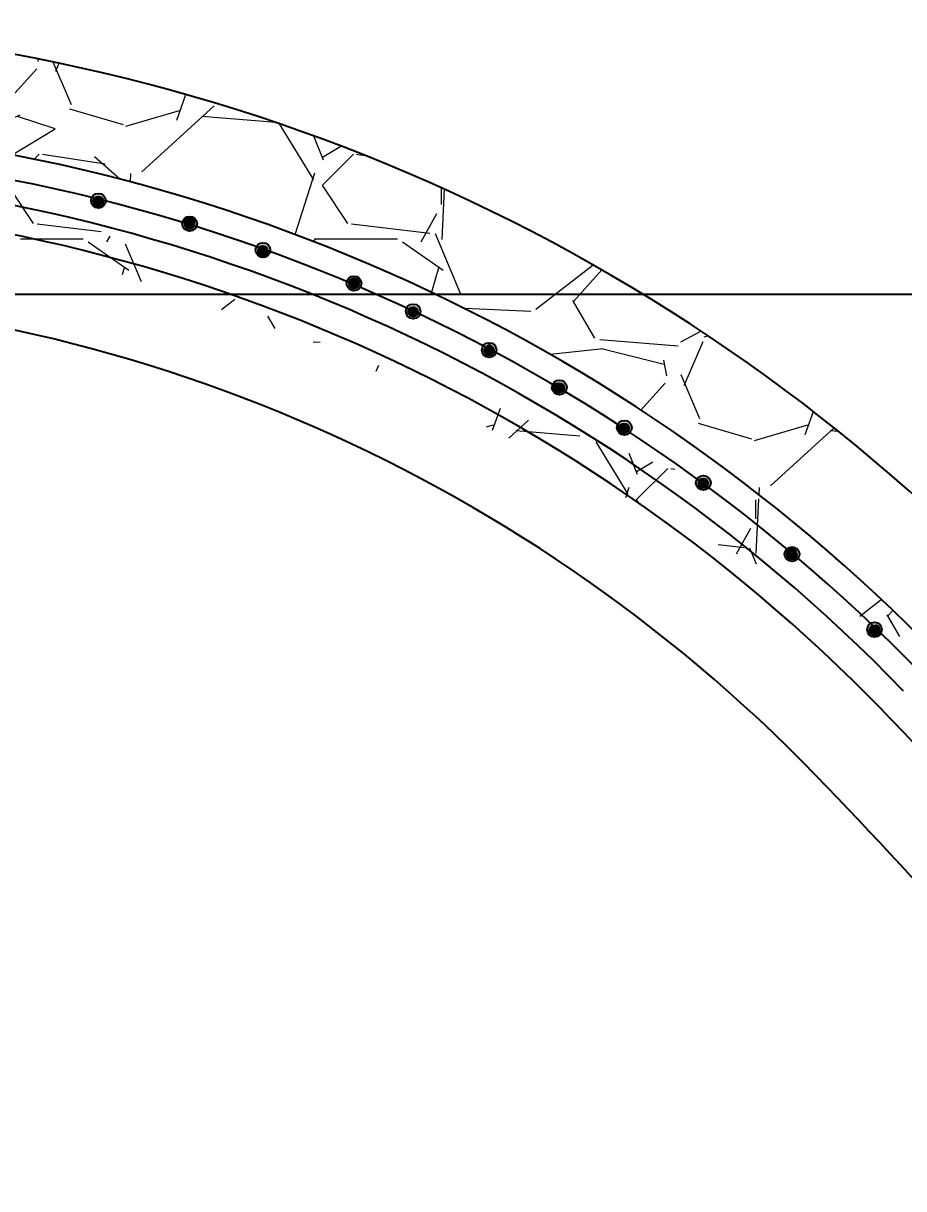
# Model space of a CAD drawing. Header units: millimetres. Extents: x -46762 to 161452, y -66984 to 31524.
# Drawn here: x -38315 to -37425, y -9120 to -7943 of the extents above; entities that cross this region are included whole.
import ezdxf

# ---------------------------------------------------------------- set-up
doc = ezdxf.new("R2010")
doc.units = ezdxf.units.MM
doc.header["$LTSCALE"] = 0.5
doc.styles.get("Standard").update_dxf_attribs({"font": 'TIMES.TTF'})
doc.dimstyles.new('ISO-25', dxfattribs={"dimscale": 50, "dimtxt": 2.5, "dimasz": 2.5, "dimexe": 1.25, "dimexo": 0.625, "dimtad": 1, "dimdec": 0, "dimtxsty": 'Standard', "dimcen": 2.5, "dimadec": 0, "dimazin": 0, "dimtfac": 1, "dimtdec": 0, "dimtmove": 0, "dimatfit": 3, "dimfxl": 1, "dimarcsym": 0})

# ---------------------------------------------------------------- blocks, each defined once
blk = doc.blocks.new('*D9')
at = {"color": 0, "lineweight": -2}
for p, q in [((-38631.4, -8216.3), (-34026.1, -8216.3)), ((-34088.6, -8341.3), (-34088.6, -12186.3)), ((-38631.4, -12311.3), (-34026.1, -12311.3))]:
    blk.add_line(p, q, dxfattribs=at)
at = {"color": 0}
for points in [[(-34109.4, -8341.3), (-34067.8, -8341.3), (-34088.6, -8216.3)], [(-34109.4, -12186.3), (-34067.8, -12186.3), (-34088.6, -12311.3)]]:
    blk.add_solid(points, dxfattribs=at)
at = {"layer": 'Defpoints', "color": 0}
for p in [(-38662.7, -8216.3), (-38662.7, -12311.3), (-34088.6, -12311.3)]:
    blk.add_point(p, dxfattribs=at)
at = {"color": 0, "lineweight": 15, "insert": (-34183.6, -10388.4), "char_height": 125, "attachment_point": 5, "rotation": 90}
blk.add_mtext('4095', dxfattribs=at)

msp = doc.modelspace()

# ---------------------------------------------------------------- hatches: boundary and pattern name
at = {"lineweight": 9}
h = msp.add_hatch(dxfattribs=at)
h.set_pattern_fill('GRAVEL', color=256, scale=12.5, style=0)
h.set_pattern_definition([(228.0128, (-97673.256, -17195.63), (-2540.002158, -2857.503511), [42.7151, -4228.8125]), (184.9697, (-97701.831, -17227.38), (3810.0061633, 317.4977594), [73.3006, -7256.75]), (132.5104, (-97774.856, -17233.73), (3174.99769, -3492.5034116), [51.6853, -5116.8375]), (267.2737, (-97898.681, -17313.105), (317.4986214, 6349.9979567), [66.7506, -6608.3]), (292.8337, (-97901.856, -17379.78), (-1587.504507, 3810.0021663), [65.4543, -6479.975]), (357.2737, (-97876.456, -17440.105), (-6349.9979567, 317.4986214), [66.7506, -6608.3]), (37.6942, (-97809.781, -17443.28), (-4127.5026077, -3174.9971696), [88.2742, -8739.1375]), (72.2553, (-97739.931, -17389.305), (2222.5044457, 6985.0020258), [83.34, -8250.6625]), (121.4296, (-97714.531, -17309.93), (-2540.0006544, 4127.495145), [66.9766, -6630.6875]), (175.2364, (-97749.456, -17252.78), (3492.497257, -317.49702), [76.4641, -3746.7375]), (222.3974, (-97825.656, -17246.43), (-3810.0001147, -3492.4954563), [98.8848, -9789.6]), (138.8141, (-97584.356, -17316.28), (-2222.498584, 1904.99707), [33.7506, -3341.325]), (171.4692, (-97609.756, -17294.055), (4127.4936994, -635.0016), [64.2102, -6356.825]), (225, (-97673.26, -17284.53), (-7e-14, -317.4998), [44.9011, -404.1112]), (203.1986, (-97695.48, -17246.43), (1587.505353, 635.002784), [24.1801, -2393.825]), (291.8014, (-97717.706, -17255.955), (-317.50022, 952.500614), [34.1957, -1675.6]), (30.9638, (-97705.006, -17287.705), (952.498994, 635.000495), [55.54, -1795.7875]), (161.5651, (-97657.38, -17259.13), (635.00029, -317.49953), [40.1609, -963.8625]), (16.3895, (-97901.856, -17255.955), (3175.001752, 952.498019), [56.261, -5569.85]), (70.3462, (-97847.88, -17240.08), (-1269.996461, -3492.495061), [47.1999, -4672.775]), (293.1986, (-97657.38, -17195.63), (-635.002784, 1587.505353), [48.36, -2369.65]), (343.6105, (-97638.33, -17240.08), (-3175.001752, 952.498019), [56.261, -5569.85]), (339.444, (-97901.856, -17452.805), (-1587.50197, 634.99923), [54.2544, -2658.4625]), (294.7751, (-97851.056, -17471.855), (-1587.4963005, 3492.498378), [45.459, -4500.45]), (66.8014, (-97654.206, -17513.13), (635.002784, 1587.505353), [48.36, -2369.65]), (17.354, (-97635.156, -17468.68), (-4127.500223, -1269.9980845), [53.2229, -5269.05]), (69.444, (-97809.78, -17513.13), (-634.99923, -1587.50197), [27.1273, -2685.6]), (101.3099, (-97673.256, -17513.13), (-317.49843, 1269.99593), [16.1894, -1602.75]), (165.9638, (-97676.43, -17497.255), (952.50067, -317.49945), [65.4542, -1243.6312]), (186.009, (-97739.931, -17481.38), (3174.995318, 317.4992586), [60.6584, -6005.175]), (303.6901, (-97705.01, -17316.28), (-317.50011, 634.99939), [45.7905, -1098.9725]), (353.1572, (-97679.606, -17354.38), (5397.502232, -635.002844), [79.9446, -7914.5]), (60.9454, (-97600.23, -17363.905), (-1269.997046, -2222.494701), [32.6885, -3236.175]), (90, (-97584.36, -17335.33), (-317.5, 317.5), [19.05, -298.45]), (120.2564, (-97746.28, -17471.855), (1269.997308, -2222.498879), [44.1084, -4366.7375]), (48.0128, (-97768.506, -17433.755), (2540.002158, 2857.503511), [85.4304, -4186.1]), (0, (-97711.36, -17370.25), (317.5, 317.5), [82.55, -234.95]), (325.3048, (-97628.806, -17370.255), (-3174.994499, 2222.500211), [50.2012, -4969.9125]), (254.0546, (-97587.53, -17398.83), (-317.50081, -1270.003025), [46.2286, -2265.2125]), (207.646, (-97600.231, -17443.28), (-6032.497881, -3175.0019968), [75.2681, -7451.5625]), (175.4261, (-97666.906, -17478.205), (-4127.5009506, 317.498464), [79.6286, -7883.225]), (175.4261, (-97666.906, -17478.205), (-4127.5009506, 317.498464), [79.6286, -7883.225])])
edge = h.paths.add_edge_path()
edge.add_arc((-38662.7, -9816.32), 1873, 44.0985, 89.60656)
edge.add_arc((-38662.7, -9816.32), 1773, 44.0985, 89.60656)
h = msp.add_hatch(color=256)
h.paths.add_polyline_path([(-38238.93, -8114.63, 0.0001469), (-38238.93, -8117.74, -0.4075683), (-38234.21, -8122.58, -0.2818112), (-38236.84, -8126.88), (-38233.23, -8126.88, 0.1768497), (-38231.48, -8122.08, 0.4140377)])
h.paths.add_polyline_path([(-38238.93, -8117.74, -0.0001469), (-38238.93, -8114.63, 0.4143895), (-38246.38, -8122.08, 0.1768497), (-38244.63, -8126.88), (-38241.24, -8126.88, -0.2818112), (-38243.87, -8122.58, -0.4208902)])
h.paths.add_polyline_path([(-38233.23, -8126.88), (-38236.84, -8126.88, -0.2405059), (-38241.24, -8126.88), (-38244.63, -8126.88, 0.4650741)])
for points in [[(-38244.11, -8122.08, 0.4142136), (-38241.52, -8124.67), (-38241.52, -8122.08), (-38238.93, -8122.08, 1)], [(-38241.68, -8123.08, 0.4142136), (-38239.09, -8125.66), (-38239.09, -8123.08), (-38236.5, -8123.08, 1)], [(-38241.63, -8122.58, 0.4142136), (-38239.04, -8125.16), (-38239.04, -8122.58), (-38236.45, -8122.58, 1)], [(-38241.52, -8122.08, 0.4142136), (-38238.93, -8124.67), (-38238.93, -8122.08), (-38236.34, -8122.08, 1)], [(-38238.93, -8122.08), (-38241.52, -8122.08), (-38241.52, -8124.67, 0.4142136)], [(-38236.45, -8122.58), (-38239.04, -8122.58), (-38239.04, -8125.16, 0.4142136)], [(-38236.34, -8122.08), (-38238.93, -8122.08), (-38238.93, -8124.67, 0.4142136)], [(-38236.5, -8123.08), (-38239.09, -8123.08), (-38239.09, -8125.66, 0.4142136)], [(-38149.46, -8145.82, 0.4142136), (-38146.87, -8148.41), (-38146.87, -8145.82), (-38144.28, -8145.82, 1)], [(-38149.35, -8142.74, 0.4142136), (-38146.76, -8145.33), (-38146.76, -8142.74), (-38144.17, -8142.74, 1)], [(-38149.35, -8145.33, 0.4142136), (-38146.76, -8147.91), (-38146.76, -8145.33), (-38144.17, -8145.33, 1)], [(-38149.24, -8144.83, 0.4142136), (-38146.65, -8147.42), (-38146.65, -8144.83), (-38144.06, -8144.83, 1)], [(-38144.28, -8145.82), (-38146.87, -8145.82), (-38146.87, -8148.41, 0.4142136)], [(-38144.17, -8142.74), (-38146.76, -8142.74), (-38146.76, -8145.33, 0.4142136)], [(-38144.17, -8145.33), (-38146.76, -8145.33), (-38146.76, -8147.91, 0.4142136)], [(-38144.06, -8144.83), (-38146.65, -8144.83), (-38146.65, -8147.42, 0.4142136)], [(-38075.46, -8172.37, 0.4142136), (-38072.87, -8174.95), (-38072.87, -8172.37), (-38070.29, -8172.37, 1)], [(-38075.35, -8171.87, 0.4142136), (-38072.76, -8174.46), (-38072.76, -8171.87), (-38070.17, -8171.87, 1)], [(-38075.24, -8171.37, 0.4142136), (-38072.65, -8173.96), (-38072.65, -8171.37), (-38070.06, -8171.37, 1)], [(-38075.35, -8174.46, 0.4142136), (-38072.76, -8177.05), (-38072.76, -8174.46), (-38070.17, -8174.46, 1)], [(-38070.29, -8172.37), (-38072.87, -8172.37), (-38072.87, -8174.95, 0.4142136)], [(-38070.17, -8171.87), (-38072.76, -8171.87), (-38072.76, -8174.46, 0.4142136)], [(-38070.17, -8174.46), (-38072.76, -8174.46), (-38072.76, -8177.05, 0.4142136)], [(-38070.06, -8171.37), (-38072.65, -8171.37), (-38072.65, -8173.96, 0.4142136)], [(-37985.33, -8203.91, 0.4142136), (-37982.74, -8206.5), (-37982.74, -8203.91), (-37980.15, -8203.91, 1)], [(-37983.45, -8206.06, 0.4142136), (-37980.86, -8208.65), (-37980.86, -8206.06), (-37978.28, -8206.06, 1)], [(-37983.34, -8205.56, 0.4142136), (-37980.75, -8208.15), (-37980.75, -8205.56), (-37978.16, -8205.56, 1)], [(-37982.94, -8205.07, 0.4142136), (-37980.35, -8207.65), (-37980.35, -8205.07), (-37977.76, -8205.07, 1)], [(-37980.15, -8203.91), (-37982.74, -8203.91), (-37982.74, -8206.5, 0.4142136)], [(-37977.76, -8205.07), (-37980.35, -8205.07), (-37980.35, -8207.65, 0.4142136)], [(-37978.28, -8206.06), (-37980.86, -8206.06), (-37980.86, -8208.65, 0.4142136)], [(-37978.16, -8205.56), (-37980.75, -8205.56), (-37980.75, -8208.15, 0.4142136)], [(-37923.62, -8234.36, 0.4142136), (-37921.03, -8236.95), (-37921.03, -8234.36), (-37918.44, -8234.36, 1)], [(-37923.62, -8234.36, 0.4142136), (-37921.03, -8236.95), (-37921.03, -8234.36), (-37918.44, -8234.36, 1)], [(-37923.51, -8233.86, 0.4142136), (-37920.92, -8236.45), (-37920.92, -8233.86), (-37918.33, -8233.86, 1)], [(-37923.51, -8233.86, 0.4142136), (-37920.92, -8236.45), (-37920.92, -8233.86), (-37918.33, -8233.86, 1)], [(-37918.44, -8234.36), (-37921.03, -8234.36), (-37921.03, -8236.95, 0.4142136)], [(-37918.44, -8234.36), (-37921.03, -8234.36), (-37921.03, -8236.95, 0.4142136)], [(-37918.33, -8233.86), (-37920.92, -8233.86), (-37920.92, -8236.45, 0.4142136)], [(-37918.33, -8233.86), (-37920.92, -8233.86), (-37920.92, -8236.45, 0.4142136)], [(-37846.81, -8273.45, 0.4142136), (-37844.22, -8276.04), (-37844.22, -8273.45), (-37841.63, -8273.45, 1)], [(-37846.81, -8273.45, 0.4142136), (-37844.22, -8276.04), (-37844.22, -8273.45), (-37841.63, -8273.45, 1)], [(-37846.7, -8270.36, 0.4142136), (-37844.11, -8272.95), (-37844.11, -8270.36), (-37841.52, -8270.36, 1)], [(-37846.7, -8272.95, 0.4142136), (-37844.11, -8275.54), (-37844.11, -8272.95), (-37841.52, -8272.95, 1)], [(-37841.63, -8273.45), (-37844.22, -8273.45), (-37844.22, -8276.04, 0.4142136)], [(-37841.63, -8273.45), (-37844.22, -8273.45), (-37844.22, -8276.04, 0.4142136)], [(-37841.52, -8270.36), (-37844.11, -8270.36), (-37844.11, -8272.95, 0.4142136)], [(-37841.52, -8272.95), (-37844.11, -8272.95), (-37844.11, -8275.54, 0.4142136)], [(-37778.43, -8311.11, 0.4142136), (-37775.84, -8313.7), (-37775.84, -8311.11), (-37773.25, -8311.11, 1)], [(-37778.32, -8310.61, 0.4142136), (-37775.73, -8313.2), (-37775.73, -8310.61), (-37773.14, -8310.61, 1)], [(-37775.84, -8311.11, 0.4142136), (-37773.25, -8313.7), (-37773.25, -8311.11), (-37770.66, -8311.11, 1)], [(-37773.25, -8311.11), (-37775.84, -8311.11), (-37775.84, -8313.7, 0.4142136)], [(-37775.73, -8310.61, 0.4142136), (-37773.14, -8313.2), (-37773.14, -8310.61), (-37770.55, -8310.61, 1)], [(-37773.14, -8310.61), (-37775.73, -8310.61), (-37775.73, -8313.2, 0.4142136)], [(-37770.66, -8311.11), (-37773.25, -8311.11), (-37773.25, -8313.7, 0.4142136)], [(-37770.55, -8310.61), (-37773.14, -8310.61), (-37773.14, -8313.2, 0.4142136)], [(-37711.92, -8353.23, 0.4142136), (-37709.33, -8355.81), (-37709.33, -8353.23), (-37706.75, -8353.23, 1)], [(-37711.81, -8352.73, 0.4142136), (-37709.22, -8355.32), (-37709.22, -8352.73), (-37706.63, -8352.73, 1)], [(-37710.27, -8351.83, 0.4142136), (-37707.68, -8354.42), (-37707.68, -8351.83), (-37705.09, -8351.83, 1)], [(-37710.16, -8351.33, 0.4142136), (-37707.57, -8353.92), (-37707.57, -8351.33), (-37704.98, -8351.33, 1)], [(-37706.75, -8353.23), (-37709.33, -8353.23), (-37709.33, -8355.81, 0.4142136)], [(-37706.63, -8352.73), (-37709.22, -8352.73), (-37709.22, -8355.32, 0.4142136)], [(-37705.09, -8351.83), (-37707.68, -8351.83), (-37707.68, -8354.42, 0.4142136)], [(-37704.98, -8351.33), (-37707.57, -8351.33), (-37707.57, -8353.92, 0.4142136)], [(-37630.43, -8407.51, 0.4142136), (-37627.84, -8410.1), (-37627.84, -8407.51), (-37625.25, -8407.51, 1)], [(-37630.43, -8407.51, 0.4142136), (-37627.84, -8410.1), (-37627.84, -8407.51), (-37625.25, -8407.51, 1)], [(-37630.32, -8407.01, 0.4142136), (-37627.73, -8409.6), (-37627.73, -8407.01), (-37625.14, -8407.01, 1)], [(-37630.32, -8407.01, 0.4142136), (-37627.73, -8409.6), (-37627.73, -8407.01), (-37625.14, -8407.01, 1)], [(-37625.25, -8407.51), (-37627.84, -8407.51), (-37627.84, -8410.1, 0.4142136)], [(-37625.25, -8407.51), (-37627.84, -8407.51), (-37627.84, -8410.1, 0.4142136)], [(-37625.14, -8407.01), (-37627.73, -8407.01), (-37627.73, -8409.6, 0.4142136)], [(-37625.14, -8407.01), (-37627.73, -8407.01), (-37627.73, -8409.6, 0.4142136)], [(-37541.23, -8478.26, 0.4142136), (-37538.64, -8480.84), (-37538.64, -8478.26), (-37536.05, -8478.26, 1)], [(-37543.34, -8479.09, 0.4142136), (-37540.75, -8481.68), (-37540.75, -8479.09), (-37538.16, -8479.09, 1)], [(-37540.86, -8479.59, 0.4142136), (-37538.27, -8482.18), (-37538.27, -8479.59), (-37535.69, -8479.59, 1)], [(-37540.75, -8479.09, 0.4142136), (-37538.16, -8481.68), (-37538.16, -8479.09), (-37535.57, -8479.09, 1)], [(-37538.16, -8479.09), (-37540.75, -8479.09), (-37540.75, -8481.68, 0.4142136)], [(-37536.05, -8478.26), (-37538.64, -8478.26), (-37538.64, -8480.84, 0.4142136)], [(-37535.69, -8479.59), (-37538.27, -8479.59), (-37538.27, -8482.18, 0.4142136)], [(-37535.57, -8479.09), (-37538.16, -8479.09), (-37538.16, -8481.68, 0.4142136)], [(-37457.53, -8555.8, 0.4142136), (-37454.94, -8558.39), (-37454.94, -8555.8), (-37452.36, -8555.8, 1)], [(-37457.42, -8555.31, 0.4142136), (-37454.83, -8557.89), (-37454.83, -8555.31), (-37452.25, -8555.31, 1)], [(-37456.78, -8556.35, 0.4142136), (-37454.19, -8558.94), (-37454.19, -8556.35), (-37451.6, -8556.35, 1)], [(-37455.55, -8553.52, 0.4142136), (-37452.96, -8556.11), (-37452.96, -8553.52), (-37450.37, -8553.52, 1)], [(-37452.36, -8555.8), (-37454.94, -8555.8), (-37454.94, -8558.39, 0.4142136)], [(-37452.25, -8555.31), (-37454.83, -8555.31), (-37454.83, -8557.89, 0.4142136)], [(-37451.6, -8556.35), (-37454.19, -8556.35), (-37454.19, -8558.94, 0.4142136)], [(-37450.37, -8553.52), (-37452.96, -8553.52), (-37452.96, -8556.11, 0.4142136)]]:
    msp.add_hatch(color=256).paths.add_polyline_path(points)
h = msp.add_hatch(color=256)
h.paths.add_polyline_path([(-38243.8, -8121.98, -0.0003244), (-38241.55, -8122.26, -0.8203955), (-38236.51, -8122.89, -0.0003244), (-38234.26, -8123.17, 0.0050535), (-38234.26, -8123.08, 0.892068)])
h.paths.add_polyline_path([(-38234.26, -8123.17, 0.0003244), (-38236.51, -8122.89, -0.0181559), (-38236.5, -8123.08, -1), (-38241.68, -8123.08, -0.0803625), (-38241.55, -8122.26, 0.0003244), (-38243.8, -8121.98, 0.0570445), (-38243.92, -8123.08, 0.9899437)])
h = msp.add_hatch(color=256)
edge = h.paths.add_edge_path()
edge.add_arc((-38239.09, -8123.08), 4.83, 0, 360)
edge = h.paths.add_edge_path(flags=16)
edge.add_arc((-38239.09, -8123.08), 2.59, 0, 360)
h = msp.add_hatch(color=256)
edge = h.paths.add_edge_path()
edge.add_arc((-38239.04, -8122.58), 4.83, 0, 360)
edge = h.paths.add_edge_path(flags=16)
edge.add_arc((-38239.04, -8122.58), 2.59, 0, 360)
h = msp.add_hatch(color=256)
h.paths.add_polyline_path([(-38243.75, -8121.48, -0.0003244), (-38241.5, -8121.76, -0.8203955), (-38236.46, -8122.39, -0.0003244), (-38234.21, -8122.67, 0.0050535), (-38234.21, -8122.58, 0.892068)])
h.paths.add_polyline_path([(-38234.21, -8122.67, 0.0003244), (-38236.46, -8122.39, -0.0181559), (-38236.45, -8122.58, -1), (-38241.63, -8122.58, -0.0803625), (-38241.5, -8121.76, 0.0003244), (-38243.75, -8121.48, 0.0570445), (-38243.87, -8122.58, 0.9899437)])
h = msp.add_hatch(color=256)
h.paths.add_polyline_path([(-38146.76, -8137.87, 0.0001469), (-38146.76, -8140.99, -0.4075683), (-38142.04, -8145.82, -0.2818112), (-38144.68, -8150.13), (-38141.06, -8150.13, 0.1768497), (-38139.31, -8145.33, 0.4140377)])
h.paths.add_polyline_path([(-38146.76, -8140.99, -0.0001469), (-38146.76, -8137.87, 0.4143895), (-38154.21, -8145.33, 0.1768497), (-38152.46, -8150.13), (-38149.07, -8150.13, -0.2818112), (-38151.71, -8145.82, -0.4208902)])
h.paths.add_polyline_path([(-38141.06, -8150.13), (-38144.68, -8150.13, -0.2405059), (-38149.07, -8150.13), (-38152.46, -8150.13, 0.4650741)])
h = msp.add_hatch(color=256)
h.paths.add_polyline_path([(-38151.58, -8144.73, -0.0003244), (-38149.33, -8145.01, -0.8203955), (-38144.29, -8145.64, -0.0003244), (-38142.04, -8145.92, 0.0050535), (-38142.04, -8145.82, 0.892068)])
h.paths.add_polyline_path([(-38142.04, -8145.92, 0.0003244), (-38144.29, -8145.64, -0.0181559), (-38144.28, -8145.82, -1), (-38149.46, -8145.82, -0.0803625), (-38149.33, -8145.01, 0.0003244), (-38151.58, -8144.73, 0.0570445), (-38151.71, -8145.82, 0.9899437)])
h = msp.add_hatch(color=256)
edge = h.paths.add_edge_path()
edge.add_arc((-38146.87, -8145.82), 4.83, 0, 360)
edge = h.paths.add_edge_path(flags=16)
edge.add_arc((-38146.87, -8145.82), 2.59, 0, 360)
h = msp.add_hatch(color=256)
edge = h.paths.add_edge_path()
edge.add_arc((-38146.76, -8142.74), 4.83, 0, 360)
edge = h.paths.add_edge_path(flags=16)
edge.add_arc((-38146.76, -8142.74), 2.59, 0, 360)
h = msp.add_hatch(color=256)
h.paths.add_polyline_path([(-38151.47, -8141.65, -0.0003244), (-38149.22, -8141.92, -0.8203955), (-38144.18, -8142.55, -0.0003244), (-38141.93, -8142.84, 0.0050535), (-38141.93, -8142.74, 0.892068)])
h.paths.add_polyline_path([(-38141.93, -8142.84, 0.0003244), (-38144.18, -8142.55, -0.0181559), (-38144.17, -8142.74, -1), (-38149.35, -8142.74, -0.0803625), (-38149.22, -8141.92, 0.0003244), (-38151.47, -8141.65, 0.0570445), (-38151.59, -8142.74, 0.9899437)])
h = msp.add_hatch(color=256)
h.paths.add_polyline_path([(-38072.76, -8164.42, 0.0001469), (-38072.76, -8167.54, -0.4075683), (-38068.04, -8172.37, -0.2818112), (-38070.68, -8176.67), (-38067.06, -8176.67, 0.1768497), (-38065.31, -8171.87, 0.4140377)])
h.paths.add_polyline_path([(-38072.76, -8167.54, -0.0001469), (-38072.76, -8164.42, 0.4143895), (-38080.21, -8171.87, 0.1768497), (-38078.46, -8176.67), (-38075.07, -8176.67, -0.2818112), (-38077.71, -8172.37, -0.4208902)])
h.paths.add_polyline_path([(-38067.06, -8176.67), (-38070.68, -8176.67, -0.2405059), (-38075.07, -8176.67), (-38078.46, -8176.67, 0.4650741)])
h = msp.add_hatch(color=256)
h.paths.add_polyline_path([(-38077.58, -8171.27, -0.0003244), (-38075.33, -8171.55, -0.8203955), (-38070.29, -8172.18, -0.0003244), (-38068.04, -8172.46, 0.0050535), (-38068.04, -8172.37, 0.892068)])
h.paths.add_polyline_path([(-38068.04, -8172.46, 0.0003244), (-38070.29, -8172.18, -0.0181559), (-38070.29, -8172.37, -1), (-38075.46, -8172.37, -0.0803625), (-38075.33, -8171.55, 0.0003244), (-38077.58, -8171.27, 0.0570445), (-38077.71, -8172.37, 0.9899437)])
h = msp.add_hatch(color=256)
edge = h.paths.add_edge_path()
edge.add_arc((-38072.87, -8172.37), 4.83, 0, 360)
edge = h.paths.add_edge_path(flags=16)
edge.add_arc((-38072.87, -8172.37), 2.59, 0, 360)
h = msp.add_hatch(color=256)
h.paths.add_polyline_path([(-38077.47, -8173.37, -0.0003244), (-38075.22, -8173.64, -0.8203955), (-38070.18, -8174.27, -0.0003244), (-38067.93, -8174.55, 0.0050535), (-38067.93, -8174.46, 0.892068)])
h.paths.add_polyline_path([(-38067.93, -8174.55, 0.0003244), (-38070.18, -8174.27, -0.0181559), (-38070.17, -8174.46, -1), (-38075.35, -8174.46, -0.0803625), (-38075.22, -8173.64, 0.0003244), (-38077.47, -8173.37, 0.0570445), (-38077.6, -8174.46, 0.9899437)])
h = msp.add_hatch(color=256)
edge = h.paths.add_edge_path()
edge.add_arc((-38072.76, -8174.46), 4.83, 0, 360)
edge = h.paths.add_edge_path(flags=16)
edge.add_arc((-38072.76, -8174.46), 2.59, 0, 360)
h = msp.add_hatch(color=256)
h.paths.add_polyline_path([(-37980.75, -8198.11, 0.0001469), (-37980.75, -8201.23, -0.4075683), (-37976.03, -8206.06, -0.2818112), (-37978.67, -8210.37), (-37975.05, -8210.37, 0.1768497), (-37973.3, -8205.56, 0.4140377)])
h.paths.add_polyline_path([(-37980.75, -8201.23, -0.0001469), (-37980.75, -8198.11, 0.4143895), (-37988.2, -8205.56, 0.1768497), (-37986.45, -8210.37), (-37983.06, -8210.37, -0.2818112), (-37985.7, -8206.06, -0.4208902)])
h.paths.add_polyline_path([(-37975.05, -8210.37), (-37978.67, -8210.37, -0.2405059), (-37983.06, -8210.37), (-37986.45, -8210.37, 0.4650741)])
h = msp.add_hatch(color=256)
h.paths.add_polyline_path([(-37985.57, -8204.97, -0.0003244), (-37983.32, -8205.25, -0.8203955), (-37978.28, -8205.87, -0.0003244), (-37976.03, -8206.16, 0.0050535), (-37976.03, -8206.06, 0.892068)])
h.paths.add_polyline_path([(-37976.03, -8206.16, 0.0003244), (-37978.28, -8205.87, -0.0181559), (-37978.28, -8206.06, -1), (-37983.45, -8206.06, -0.0803625), (-37983.32, -8205.25, 0.0003244), (-37985.57, -8204.97, 0.0570445), (-37985.7, -8206.06, 0.9899437)])
h = msp.add_hatch(color=256)
edge = h.paths.add_edge_path()
edge.add_arc((-37980.86, -8206.06), 4.83, 0, 360)
edge = h.paths.add_edge_path(flags=16)
edge.add_arc((-37980.86, -8206.06), 2.59, 0, 360)
h = msp.add_hatch(color=256)
h.paths.add_polyline_path([(-37985.06, -8203.97, -0.0003244), (-37982.81, -8204.25, -0.8203955), (-37977.77, -8204.88, -0.0003244), (-37975.52, -8205.16, 0.0050535), (-37975.52, -8205.07, 0.892068)])
h.paths.add_polyline_path([(-37975.52, -8205.16, 0.0003244), (-37977.77, -8204.88, -0.0181559), (-37977.76, -8205.07, -1), (-37982.94, -8205.07, -0.0803625), (-37982.81, -8204.25, 0.0003244), (-37985.06, -8203.97, 0.0570445), (-37985.18, -8205.07, 0.9899437)])
h = msp.add_hatch(color=256)
edge = h.paths.add_edge_path()
edge.add_arc((-37980.35, -8205.07), 4.83, 0, 360)
edge = h.paths.add_edge_path(flags=16)
edge.add_arc((-37980.35, -8205.07), 2.59, 0, 360)
h = msp.add_hatch(color=256)
h.paths.add_polyline_path([(-37920.91, -8226.41, 0.0001469), (-37920.92, -8229.53, -0.4075683), (-37916.2, -8234.36, -0.2818112), (-37918.83, -8238.66), (-37915.22, -8238.66, 0.1768497), (-37913.47, -8233.86, 0.4140377)])
h.paths.add_polyline_path([(-37920.92, -8229.53, -0.0001469), (-37920.91, -8226.41, 0.4143895), (-37928.37, -8233.86, 0.1768497), (-37926.62, -8238.66), (-37923.23, -8238.66, -0.2818112), (-37925.86, -8234.36, -0.4208902)])
h.paths.add_polyline_path([(-37915.22, -8238.66), (-37918.83, -8238.66, -0.2405059), (-37923.23, -8238.66), (-37926.62, -8238.66, 0.4650741)])
h = msp.add_hatch(color=256)
edge = h.paths.add_edge_path()
edge.add_arc((-37921.03, -8234.36), 4.83, 0, 360)
edge = h.paths.add_edge_path(flags=16)
edge.add_arc((-37921.03, -8234.36), 2.59, 0, 360)
h = msp.add_hatch(color=256)
edge = h.paths.add_edge_path()
edge.add_arc((-37921.03, -8234.36), 4.83, 0, 360)
edge = h.paths.add_edge_path(flags=16)
edge.add_arc((-37921.03, -8234.36), 2.59, 0, 360)
h = msp.add_hatch(color=256)
h.paths.add_polyline_path([(-37925.74, -8233.27, -0.0003244), (-37923.49, -8233.54, -0.8203955), (-37918.45, -8234.17, -0.0003244), (-37916.2, -8234.46, 0.0050535), (-37916.2, -8234.36, 0.892068)])
h.paths.add_polyline_path([(-37916.2, -8234.46, 0.0003244), (-37918.45, -8234.17, -0.0181559), (-37918.44, -8234.36, -1), (-37923.62, -8234.36, -0.0803625), (-37923.49, -8233.54, 0.0003244), (-37925.74, -8233.27, 0.0570445), (-37925.86, -8234.36, 0.9899437)])
h = msp.add_hatch(color=256)
h.paths.add_polyline_path([(-37925.74, -8233.27, -0.0003244), (-37923.49, -8233.54, -0.8203955), (-37918.45, -8234.17, -0.0003244), (-37916.2, -8234.46, 0.0050535), (-37916.2, -8234.36, 0.892068)])
h.paths.add_polyline_path([(-37916.2, -8234.46, 0.0003244), (-37918.45, -8234.17, -0.0181559), (-37918.44, -8234.36, -1), (-37923.62, -8234.36, -0.0803625), (-37923.49, -8233.54, 0.0003244), (-37925.74, -8233.27, 0.0570445), (-37925.86, -8234.36, 0.9899437)])
h = msp.add_hatch(color=256)
h.paths.add_polyline_path([(-37844.1, -8265.5, 0.0001469), (-37844.11, -8268.62, -0.4075683), (-37839.39, -8273.45, -0.2818112), (-37842.02, -8277.75), (-37838.41, -8277.75, 0.1768497), (-37836.66, -8272.95, 0.4140377)])
h.paths.add_polyline_path([(-37844.11, -8268.62, -0.0001469), (-37844.1, -8265.5, 0.4143895), (-37851.56, -8272.95, 0.1768497), (-37849.81, -8277.75), (-37846.42, -8277.75, -0.2818112), (-37849.05, -8273.45, -0.4208902)])
h.paths.add_polyline_path([(-37838.41, -8277.75), (-37842.02, -8277.75, -0.2405059), (-37846.42, -8277.75), (-37849.81, -8277.75, 0.4650741)])
h = msp.add_hatch(color=256)
edge = h.paths.add_edge_path()
edge.add_arc((-37844.22, -8273.45), 4.83, 0, 360)
edge = h.paths.add_edge_path(flags=16)
edge.add_arc((-37844.22, -8273.45), 2.59, 0, 360)
h = msp.add_hatch(color=256)
edge = h.paths.add_edge_path()
edge.add_arc((-37844.22, -8273.45), 4.83, 0, 360)
edge = h.paths.add_edge_path(flags=16)
edge.add_arc((-37844.22, -8273.45), 2.59, 0, 360)
h = msp.add_hatch(color=256)
h.paths.add_polyline_path([(-37848.93, -8272.36, -0.0003244), (-37846.68, -8272.63, -0.8203955), (-37841.64, -8273.26, -0.0003244), (-37839.39, -8273.55, 0.0050535), (-37839.39, -8273.45, 0.892068)])
h.paths.add_polyline_path([(-37839.39, -8273.55, 0.0003244), (-37841.64, -8273.26, -0.0181559), (-37841.63, -8273.45, -1), (-37846.81, -8273.45, -0.0803625), (-37846.68, -8272.63, 0.0003244), (-37848.93, -8272.36, 0.0570445), (-37849.05, -8273.45, 0.9899437)])
h = msp.add_hatch(color=256)
h.paths.add_polyline_path([(-37848.93, -8272.36, -0.0003244), (-37846.68, -8272.63, -0.8203955), (-37841.64, -8273.26, -0.0003244), (-37839.39, -8273.55, 0.0050535), (-37839.39, -8273.45, 0.892068)])
h.paths.add_polyline_path([(-37839.39, -8273.55, 0.0003244), (-37841.64, -8273.26, -0.0181559), (-37841.63, -8273.45, -1), (-37846.81, -8273.45, -0.0803625), (-37846.68, -8272.63, 0.0003244), (-37848.93, -8272.36, 0.0570445), (-37849.05, -8273.45, 0.9899437)])
h = msp.add_hatch(color=256)
h.paths.add_polyline_path([(-37780.55, -8310.02, -0.0003244), (-37778.3, -8310.29, -0.8203955), (-37773.26, -8310.92, -0.0003244), (-37771.01, -8311.21, 0.0050535), (-37771.01, -8311.11, 0.892068)])
h.paths.add_polyline_path([(-37771.01, -8311.21, 0.0003244), (-37773.26, -8310.92, -0.0181559), (-37773.25, -8311.11, -1), (-37778.43, -8311.11, -0.0803625), (-37778.3, -8310.29, 0.0003244), (-37780.55, -8310.02, 0.0570445), (-37780.67, -8311.11, 0.9899437)])
h = msp.add_hatch(color=256)
edge = h.paths.add_edge_path()
edge.add_arc((-37775.84, -8311.11), 4.83, 0, 360)
edge = h.paths.add_edge_path(flags=16)
edge.add_arc((-37775.84, -8311.11), 2.59, 0, 360)
h = msp.add_hatch(color=256)
h.paths.add_polyline_path([(-37773.14, -8303.16, 0.0001469), (-37773.14, -8306.28, -0.4075683), (-37768.42, -8311.11, -0.2818112), (-37771.06, -8315.41), (-37767.44, -8315.41, 0.1768497), (-37765.69, -8310.61, 0.4140377)])
h.paths.add_polyline_path([(-37773.14, -8306.28, -0.0001469), (-37773.14, -8303.16, 0.4143895), (-37780.59, -8310.61, 0.1768497), (-37778.84, -8315.41), (-37775.45, -8315.41, -0.2818112), (-37778.08, -8311.11, -0.4208902)])
h.paths.add_polyline_path([(-37767.44, -8315.41), (-37771.06, -8315.41, -0.2405059), (-37775.45, -8315.41), (-37778.84, -8315.41, 0.4650741)])
h = msp.add_hatch(color=256)
edge = h.paths.add_edge_path()
edge.add_arc((-37773.25, -8311.11), 4.83, 0, 360)
edge = h.paths.add_edge_path(flags=16)
edge.add_arc((-37773.25, -8311.11), 2.59, 0, 360)
h = msp.add_hatch(color=256)
h.paths.add_polyline_path([(-37777.96, -8310.02, -0.0003244), (-37775.71, -8310.29, -0.8203955), (-37770.67, -8310.92, -0.0003244), (-37768.42, -8311.21, 0.0050535), (-37768.42, -8311.11, 0.892068)])
h.paths.add_polyline_path([(-37768.42, -8311.21, 0.0003244), (-37770.67, -8310.92, -0.0181559), (-37770.66, -8311.11, -1), (-37775.84, -8311.11, -0.0803625), (-37775.71, -8310.29, 0.0003244), (-37777.96, -8310.02, 0.0570445), (-37778.08, -8311.11, 0.9899437)])
h = msp.add_hatch(color=256)
h.paths.add_polyline_path([(-37707.57, -8343.88, 0.0001469), (-37707.57, -8347, -0.4075683), (-37702.85, -8351.83, -0.2818112), (-37705.48, -8356.13), (-37701.87, -8356.13, 0.1768497), (-37700.12, -8351.33, 0.4140377)])
h.paths.add_polyline_path([(-37707.57, -8347, -0.0001469), (-37707.57, -8343.88, 0.4143895), (-37715.02, -8351.33, 0.1768497), (-37713.27, -8356.13), (-37709.88, -8356.13, -0.2818112), (-37712.51, -8351.83, -0.4208902)])
h.paths.add_polyline_path([(-37701.87, -8356.13), (-37705.48, -8356.13, -0.2405059), (-37709.88, -8356.13), (-37713.27, -8356.13, 0.4650741)])
h = msp.add_hatch(color=256)
h.paths.add_polyline_path([(-37714.04, -8352.13, -0.0003244), (-37711.79, -8352.41, -0.8203955), (-37706.75, -8353.04, -0.0003244), (-37704.5, -8353.32, 0.0050535), (-37704.5, -8353.23, 0.892068)])
h.paths.add_polyline_path([(-37704.5, -8353.32, 0.0003244), (-37706.75, -8353.04, -0.0181559), (-37706.75, -8353.23, -1), (-37711.92, -8353.23, -0.0803625), (-37711.79, -8352.41, 0.0003244), (-37714.04, -8352.13, 0.0570445), (-37714.17, -8353.23, 0.9899437)])
h = msp.add_hatch(color=256)
edge = h.paths.add_edge_path()
edge.add_arc((-37709.33, -8353.23), 4.83, 0, 360)
edge = h.paths.add_edge_path(flags=16)
edge.add_arc((-37709.33, -8353.23), 2.59, 0, 360)
h = msp.add_hatch(color=256)
edge = h.paths.add_edge_path()
edge.add_arc((-37707.68, -8351.83), 4.83, 0, 360)
edge = h.paths.add_edge_path(flags=16)
edge.add_arc((-37707.68, -8351.83), 2.59, 0, 360)
h = msp.add_hatch(color=256)
h.paths.add_polyline_path([(-37712.39, -8350.74, -0.0003244), (-37710.14, -8351.01, -0.8203955), (-37705.1, -8351.64, -0.0003244), (-37702.85, -8351.93, 0.0050535), (-37702.85, -8351.83, 0.892068)])
h.paths.add_polyline_path([(-37702.85, -8351.93, 0.0003244), (-37705.1, -8351.64, -0.0181559), (-37705.09, -8351.83, -1), (-37710.27, -8351.83, -0.0803625), (-37710.14, -8351.01, 0.0003244), (-37712.39, -8350.74, 0.0570445), (-37712.51, -8351.83, 0.9899437)])
h = msp.add_hatch(color=256)
h.paths.add_polyline_path([(-37627.72, -8399.56, 0.0001469), (-37627.73, -8402.68, -0.4075683), (-37623.01, -8407.51, -0.2818112), (-37625.64, -8411.82), (-37622.03, -8411.82, 0.1768497), (-37620.28, -8407.01, 0.4140377)])
h.paths.add_polyline_path([(-37627.73, -8402.68, -0.0001469), (-37627.72, -8399.56, 0.4143895), (-37635.18, -8407.01, 0.1768497), (-37633.43, -8411.82), (-37630.04, -8411.82, -0.2818112), (-37632.67, -8407.51, -0.4208902)])
h.paths.add_polyline_path([(-37622.03, -8411.82), (-37625.64, -8411.82, -0.2405059), (-37630.04, -8411.82), (-37633.43, -8411.82, 0.4650741)])
h = msp.add_hatch(color=256)
h.paths.add_polyline_path([(-37632.55, -8406.42, -0.0003244), (-37630.3, -8406.7, -0.8203955), (-37625.26, -8407.32, -0.0003244), (-37623.01, -8407.61, 0.0050535), (-37623.01, -8407.51, 0.892068)])
h.paths.add_polyline_path([(-37623.01, -8407.61, 0.0003244), (-37625.26, -8407.32, -0.0181559), (-37625.25, -8407.51, -1), (-37630.43, -8407.51, -0.0803625), (-37630.3, -8406.7, 0.0003244), (-37632.55, -8406.42, 0.0570445), (-37632.67, -8407.51, 0.9899437)])
h = msp.add_hatch(color=256)
edge = h.paths.add_edge_path()
edge.add_arc((-37627.84, -8407.51), 4.83, 0, 360)
edge = h.paths.add_edge_path(flags=16)
edge.add_arc((-37627.84, -8407.51), 2.59, 0, 360)
h = msp.add_hatch(color=256)
h.paths.add_polyline_path([(-37632.55, -8406.42, -0.0003244), (-37630.3, -8406.7, -0.8203955), (-37625.26, -8407.32, -0.0003244), (-37623.01, -8407.61, 0.0050535), (-37623.01, -8407.51, 0.892068)])
h.paths.add_polyline_path([(-37623.01, -8407.61, 0.0003244), (-37625.26, -8407.32, -0.0181559), (-37625.25, -8407.51, -1), (-37630.43, -8407.51, -0.0803625), (-37630.3, -8406.7, 0.0003244), (-37632.55, -8406.42, 0.0570445), (-37632.67, -8407.51, 0.9899437)])
h = msp.add_hatch(color=256)
edge = h.paths.add_edge_path()
edge.add_arc((-37627.84, -8407.51), 4.83, 0, 360)
edge = h.paths.add_edge_path(flags=16)
edge.add_arc((-37627.84, -8407.51), 2.59, 0, 360)
h = msp.add_hatch(color=256)
h.paths.add_polyline_path([(-37538.16, -8471.64, 0.0001469), (-37538.16, -8474.76, -0.4075683), (-37533.44, -8479.59, -0.2818112), (-37536.08, -8483.89), (-37532.46, -8483.89, 0.1768497), (-37530.71, -8479.09, 0.4140377)])
h.paths.add_polyline_path([(-37538.16, -8474.76, -0.0001469), (-37538.16, -8471.64, 0.4143895), (-37545.61, -8479.09, 0.1768497), (-37543.86, -8483.89), (-37540.47, -8483.89, -0.2818112), (-37543.11, -8479.59, -0.4208902)])
h.paths.add_polyline_path([(-37532.46, -8483.89), (-37536.08, -8483.89, -0.2405059), (-37540.47, -8483.89), (-37543.86, -8483.89, 0.4650741)])
h = msp.add_hatch(color=256)
h.paths.add_polyline_path([(-37543.35, -8477.16, -0.0003244), (-37541.1, -8477.44, -0.8203955), (-37536.06, -8478.07, -0.0003244), (-37533.81, -8478.35, 0.0050535), (-37533.81, -8478.26, 0.892068)])
h.paths.add_polyline_path([(-37533.81, -8478.35, 0.0003244), (-37536.06, -8478.07, -0.0181559), (-37536.05, -8478.26, -1), (-37541.23, -8478.26, -0.0803625), (-37541.1, -8477.44, 0.0003244), (-37543.35, -8477.16, 0.0570445), (-37543.48, -8478.26, 0.9899437)])
h = msp.add_hatch(color=256)
edge = h.paths.add_edge_path()
edge.add_arc((-37538.64, -8478.26), 4.83, 0, 360)
edge = h.paths.add_edge_path(flags=16)
edge.add_arc((-37538.64, -8478.26), 2.59, 0, 360)
h = msp.add_hatch(color=256)
edge = h.paths.add_edge_path()
edge.add_arc((-37538.27, -8479.59), 4.83, 0, 360)
edge = h.paths.add_edge_path(flags=16)
edge.add_arc((-37538.27, -8479.59), 2.59, 0, 360)
h = msp.add_hatch(color=256)
h.paths.add_polyline_path([(-37542.98, -8478.5, -0.0003244), (-37540.73, -8478.77, -0.8203955), (-37535.69, -8479.4, -0.0003244), (-37533.44, -8479.69, 0.0050535), (-37533.44, -8479.59, 0.892068)])
h.paths.add_polyline_path([(-37533.44, -8479.69, 0.0003244), (-37535.69, -8479.4, -0.0181559), (-37535.69, -8479.59, -1), (-37540.86, -8479.59, -0.0803625), (-37540.73, -8478.77, 0.0003244), (-37542.98, -8478.5, 0.0570445), (-37543.11, -8479.59, 0.9899437)])
h = msp.add_hatch(color=256)
h.paths.add_polyline_path([(-37454.83, -8547.85, 0.0001469), (-37454.83, -8550.97, -0.4075683), (-37450.11, -8555.8, -0.2818112), (-37452.75, -8560.11), (-37449.13, -8560.11, 0.1768497), (-37447.38, -8555.31, 0.4140377)])
h.paths.add_polyline_path([(-37454.83, -8550.97, -0.0001469), (-37454.83, -8547.85, 0.4143895), (-37462.29, -8555.31, 0.1768497), (-37460.53, -8560.11), (-37457.14, -8560.11, -0.2818112), (-37459.78, -8555.8, -0.4208902)])
h.paths.add_polyline_path([(-37449.13, -8560.11), (-37452.75, -8560.11, -0.2405059), (-37457.14, -8560.11), (-37460.53, -8560.11, 0.4650741)])
h = msp.add_hatch(color=256)
h.paths.add_polyline_path([(-37459.65, -8554.71, -0.0003244), (-37457.4, -8554.99, -0.8203955), (-37452.36, -8555.62, -0.0003244), (-37450.11, -8555.9, 0.0050535), (-37450.11, -8555.8, 0.892068)])
h.paths.add_polyline_path([(-37450.11, -8555.9, 0.0003244), (-37452.36, -8555.62, -0.0181559), (-37452.36, -8555.8, -1), (-37457.53, -8555.8, -0.0803625), (-37457.4, -8554.99, 0.0003244), (-37459.65, -8554.71, 0.0570445), (-37459.78, -8555.8, 0.9899437)])
h = msp.add_hatch(color=256)
edge = h.paths.add_edge_path()
edge.add_arc((-37454.94, -8555.8), 4.83, 0, 360)
edge = h.paths.add_edge_path(flags=16)
edge.add_arc((-37454.94, -8555.8), 2.59, 0, 360)
h = msp.add_hatch(color=256)
h.paths.add_polyline_path([(-37458.89, -8555.26, -0.0003244), (-37456.64, -8555.54, -0.8203955), (-37451.61, -8556.17, -0.0003244), (-37449.36, -8556.45, 0.0050535), (-37449.35, -8556.35, 0.892068)])
h.paths.add_polyline_path([(-37449.36, -8556.45, 0.0003244), (-37451.61, -8556.17, -0.0181559), (-37451.6, -8556.35, -1), (-37456.78, -8556.35, -0.0803625), (-37456.64, -8555.54, 0.0003244), (-37458.89, -8555.26, 0.0570445), (-37459.02, -8556.35, 0.9899437)])
h = msp.add_hatch(color=256)
edge = h.paths.add_edge_path()
edge.add_arc((-37454.19, -8556.35), 4.83, 0, 360)
edge = h.paths.add_edge_path(flags=16)
edge.add_arc((-37454.19, -8556.35), 2.59, 0, 360)

# ---------------------------------------------------------------- linework, layer by layer
for centre, radius in [((-38238.93, -8122.08), 7.45), ((-38241.52, -8122.08), 2.59), ((-38239.09, -8123.08), 4.83), ((-38239.04, -8122.58), 4.83), ((-38239.09, -8123.08), 2.59), ((-38239.04, -8122.58), 2.59), ((-38238.93, -8122.08), 2.59), ((-38146.76, -8145.33), 7.45), ((-38146.87, -8145.82), 4.83), ((-38146.76, -8142.74), 4.83), ((-38146.87, -8145.82), 2.59), ((-38146.76, -8142.74), 2.59), ((-38146.76, -8145.33), 2.59), ((-38146.65, -8144.83), 2.59), ((-38072.76, -8171.87), 7.45), ((-38072.87, -8172.37), 4.83), ((-38072.76, -8174.46), 4.83), ((-38072.87, -8172.37), 2.59), ((-38072.76, -8171.87), 2.59), ((-38072.65, -8171.37), 2.59), ((-38072.76, -8174.46), 2.59), ((-37980.75, -8205.56), 7.45), ((-37980.86, -8206.06), 4.83), ((-37982.74, -8203.91), 2.59), ((-37980.35, -8205.07), 4.83), ((-37980.86, -8206.06), 2.59), ((-37980.75, -8205.56), 2.59), ((-37980.35, -8205.07), 2.59), ((-37920.92, -8233.86), 7.45), ((-37921.03, -8234.36), 4.83), ((-37921.03, -8234.36), 4.83), ((-37921.03, -8234.36), 2.59), ((-37921.03, -8234.36), 2.59), ((-37920.92, -8233.86), 2.59), ((-37920.92, -8233.86), 2.59), ((-37844.11, -8272.95), 7.45), ((-37844.22, -8273.45), 4.83), ((-37844.22, -8273.45), 4.83), ((-37844.22, -8273.45), 2.59), ((-37844.22, -8273.45), 2.59), ((-37844.11, -8270.36), 2.59), ((-37844.11, -8272.95), 2.59), ((-37775.84, -8311.11), 4.83), ((-37773.14, -8310.61), 7.45), ((-37775.84, -8311.11), 2.59), ((-37775.73, -8310.61), 2.59), ((-37773.25, -8311.11), 4.83), ((-37773.25, -8311.11), 2.59), ((-37773.14, -8310.61), 2.59), ((-37707.57, -8351.33), 7.45), ((-37709.33, -8353.23), 4.83), ((-37707.68, -8351.83), 4.83), ((-37709.33, -8353.23), 2.59), ((-37709.22, -8352.73), 2.59), ((-37707.68, -8351.83), 2.59), ((-37707.57, -8351.33), 2.59), ((-37627.73, -8407.01), 7.45), ((-37627.84, -8407.51), 4.83), ((-37627.84, -8407.51), 4.83), ((-37627.84, -8407.51), 2.59), ((-37627.84, -8407.51), 2.59), ((-37627.73, -8407.01), 2.59), ((-37627.73, -8407.01), 2.59), ((-37538.16, -8479.09), 7.45), ((-37538.64, -8478.26), 4.83), ((-37538.27, -8479.59), 4.83), ((-37538.64, -8478.26), 2.59), ((-37540.75, -8479.09), 2.59), ((-37538.27, -8479.59), 2.59), ((-37538.16, -8479.09), 2.59), ((-37454.83, -8555.31), 7.45), ((-37454.94, -8555.8), 4.83), ((-37454.19, -8556.35), 4.83), ((-37454.94, -8555.8), 2.59), ((-37454.83, -8555.31), 2.59), ((-37454.19, -8556.35), 2.59), ((-37452.96, -8553.52), 2.59)]:
    msp.add_circle(centre, radius)
for centre, radius, start, end in [((-38662.7, -9816.32), 1873, 44.0985, 89.60656), ((-38662.7, -9816.32), 1873, 44.0985, 89.60656), ((-38662.7, -9816.32), 1773, 44.0985, 89.60656), ((-38662.7, -9816.32), 1748, 44.0985, 89.60656), ((-38662.7, -9816.32), 1723, 44.0985, 89.60656), ((-38662.7, -9816.32), 1694, 44.0985, 89.59579), ((-38662.7, -9816.32), 1600, 44.0985, 90), ((-41242.7, -12311.32), 5283.07, 38.92284, 44.05835), ((-41242.7, -12311.32), 5189.07, 38.567, 44.05835)]:
    msp.add_arc(centre, radius, start, end)

# ---------------------------------------------------------------- dimensions: what is measured, and where the dimension line sits
at = {"lineweight": 15}
dim = msp.add_linear_dim(base=(-34088.59, -12311.32), p1=(-38662.7, -8216.32), p2=(-38662.7, -12311.32), angle=90, dimstyle='ISO-25', dxfattribs=at)
dim.commit()
dim.dimension.update_dxf_attribs({"geometry": '*D9', "text_midpoint": (-34088.59, -10388.36), "dimtype": 160})

doc.saveas('drawing.dxf')
